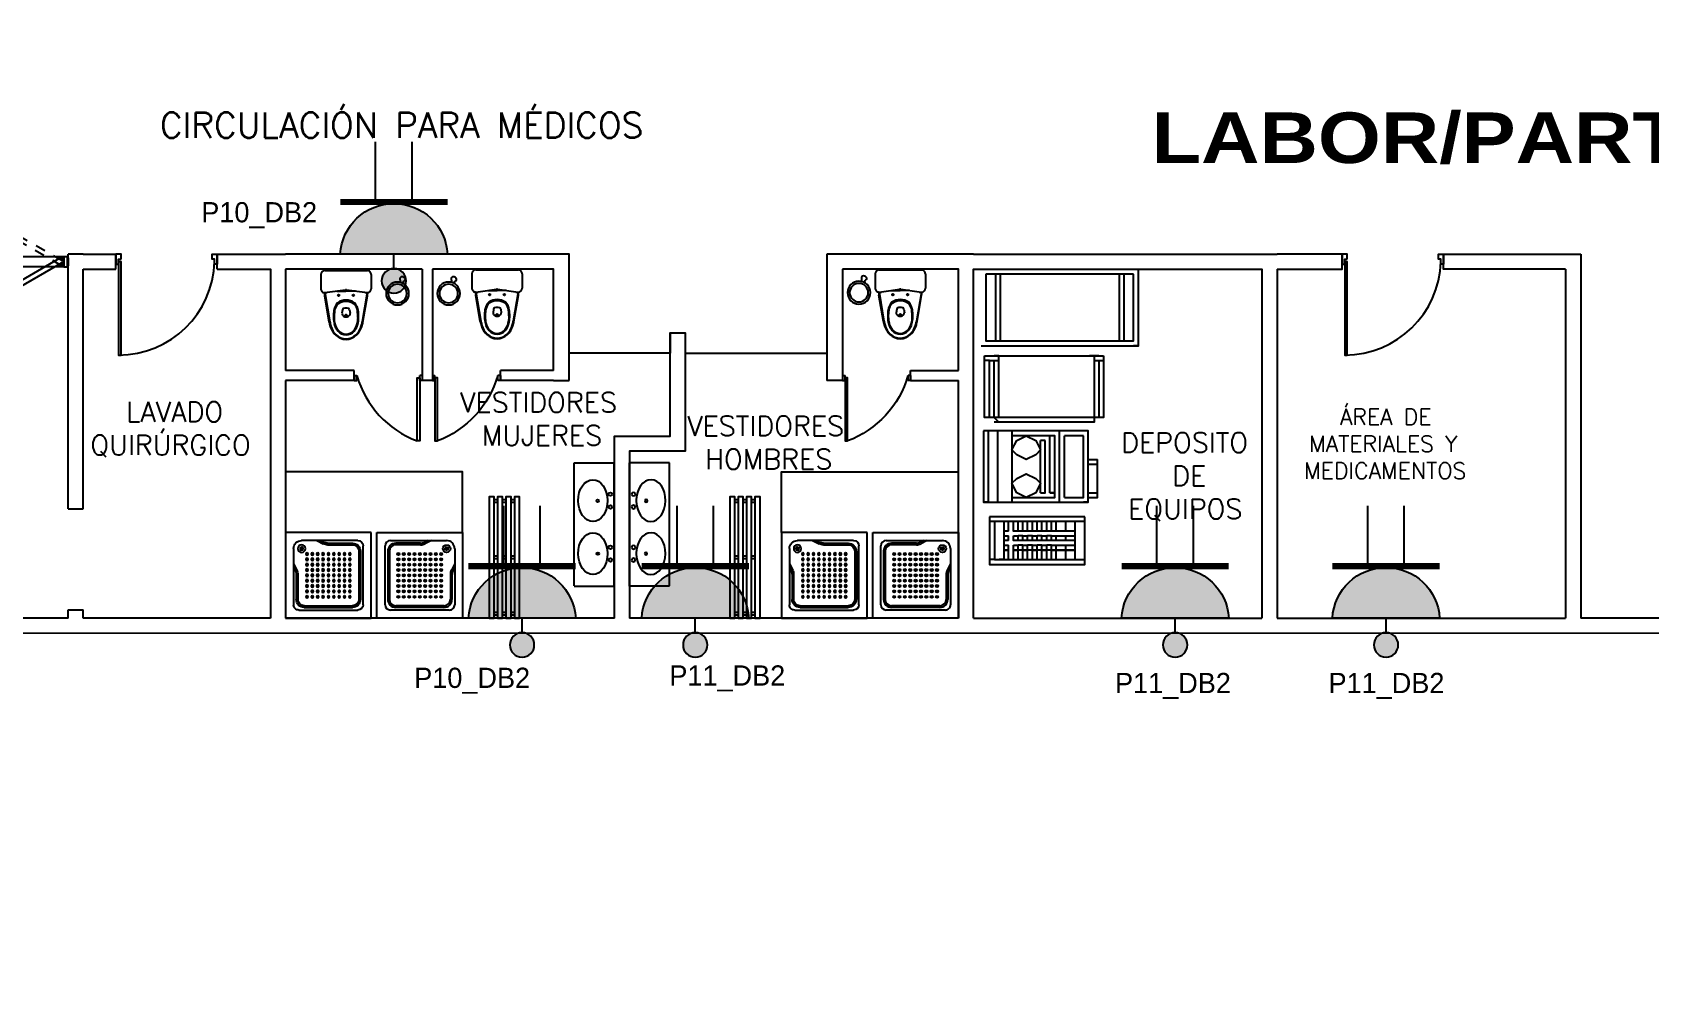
# Model space of a CAD drawing. Header units: metres. Extents: x -39 to 21688, y -24 to 9022.
# Drawn here: x 211.03 to 227.01, y -3.5 to 5.94 of the extents above; entities that cross this region are included whole.
import ezdxf

# ---------------------------------------------------------------- set-up
doc = ezdxf.new("R2010")
doc.units = ezdxf.units.M
doc.header["$MEASUREMENT"] = 0
doc.linetypes.add('HIDDEN2', pattern=[4.7625, 3.175, -1.5875])
doc.linetypes.add('HIDDEN4', pattern=[0.09375, 0.0625, -0.03125])
for name, color, linetype in [('AN-TEXTO', 3, 'Continuous'), ('AR-AMBIENTACIÓN', 5, 'Continuous'), ('AR-MOBILIRIO', 1, 'Continuous'), ('AR-MUROS', 6, 'Continuous'), ('AR-PUERTAS', 2, 'Continuous'), ('AR-SUELO', 1, 'Continuous'), ('AR-VENTANAS', 2, 'Continuous'), ('MOBILIARIO', 42, 'Continuous'), ('S.H.', 2, 'Continuous'), ('Sanitarios', 2, 'Continuous')]:
    doc.layers.add(name, color=color, linetype=linetype)
doc.styles.add('REGULAR-2.5', font='romans.shx', dxfattribs={"height": 2.5})
doc.styles.add('TITULO-5', font='ariblk.ttf', dxfattribs={"height": 5})

# ---------------------------------------------------------------- blocks, each defined once
blk = doc.blocks.new('1p-toppiece')
at = {"layer": 'AR-MOBILIRIO'}
for p, q in [((-0.532, 0.174), (-0.265, 0.22)), ((-0.232, 0.219), (-0.531, 0.169)), ((-0.232, 0.22), (-0.232, 0.195)), ((-0.205, 0.008), (-0.232, 0.195)), ((-0.047, 0.26), (-0.192, 0.26)), ((-0.007, 0.22), (-0.007, -0.214)), ((-0.485, 0.003), (-0.485, 0.003)), ((-0.485, 0.003), (-0.485, 0.003)), ((-0.485, 0.003), (-0.485, 0.003)), ((-0.485, 0.003), (-0.485, 0.003)), ((-0.485, 0.003), (-0.485, 0.003)), ((-0.485, 0.003), (-0.485, 0.003)), ((-0.485, 0.003), (-0.485, 0.003)), ((-0.485, 0.003), (-0.485, 0.003)), ((-0.406, 0.039), (-0.443, 0.044)), ((-0.218, 0.098), (-0.218, 0.003)), ((-0.218, -0.093), (-0.218, 0.003)), ((-0.232, -0.214), (-0.531, -0.163)), ((-0.406, -0.034), (-0.443, -0.039)), ((-0.232, -0.189), (-0.205, -0.003)), ((-0.532, -0.169), (-0.265, -0.215)), ((-0.232, -0.189), (-0.232, -0.214)), ((-0.047, -0.254), (-0.192, -0.254))]:
    blk.add_line(p, q, dxfattribs=at)
blk.add_lwpolyline([(-0.467, -0.009, 0.139005), (-0.464, -0.009, 0.107089), (-0.461, -0.006, 0.080212), (-0.46, -0.002, 0.06796), (-0.459, 0.003, 0.06796), (-0.46, 0.007, 0.080212), (-0.461, 0.011, 0.107089), (-0.464, 0.014, 0.139005), (-0.467, 0.015, 0.139005), (-0.47, 0.014, 0.107089), (-0.473, 0.011, 0.080212), (-0.474, 0.007, 0.06796), (-0.475, 0.003, 0.06796), (-0.474, -0.002, 0.080212), (-0.473, -0.006, 0.107089), (-0.47, -0.009, 0.139005)], format="xyb", close=True, dxfattribs=at)
for centre in [(-0.26, 0.078), (-0.26, -0.072)]:
    blk.add_circle(centre, 0.008, dxfattribs=at)
for centre, radius, start, end in [((-0.482, -0.117), 0.296, 99.7929, 108.8085), ((-0.482, -0.12), 0.292, 99.5848, 108.4322), ((-0.24, 0.073), 0.15, 87.0389, 99.7929), ((-0.192, 0.22), 0.04, 90, 180), ((-0.047, 0.22), 0.04, 0, 90), ((-0.545, -0.004), 0.165, 137.5273, 177.8064), ((-0.545, 0.009), 0.165, 182.1936, 222.4727), ((-0.545, -0.004), 0.159, 137.1746, 177.7477), ((-0.545, 0.009), 0.159, 182.2523, 222.8254), ((-0.518, -0.034), 0.206, 106.927, 136.493), ((-0.541, -0.003), 0.122, 134.1142, 177.24), ((-0.541, 0.008), 0.122, 182.76, 225.8858), ((-0.518, -0.034), 0.2, 106.5054, 136.1127), ((-0.541, -0.003), 0.115, 133.4423, 177.1285), ((-0.541, 0.008), 0.115, 182.8715, 226.5577), ((-0.519, -0.031), 0.157, 102.7254, 132.8308), ((-0.52, -0.03), 0.15, 101.8667, 132.1155), ((-0.482, -0.148), 0.279, 90.6669, 104.9929), ((-0.482, -0.156), 0.281, 90.6819, 104.1933), ((-0.474, -0.297), 0.428, 81.7587, 91.4179), ((-0.488, -0.362), 0.487, 81.705, 89.6761), ((-0.434, 0.003), 0.0456, 126.1832, 180), ((-0.434, 0.003), 0.0456, 180, 233.8168), ((-0.447, 0.019), 0.025, 82.2348, 126.1832), ((-0.434, -0.002), 0.123, 44.007, 82.2929), ((-0.431, -0.004), 0.132, 44.3018, 82.295), ((-0.408, 0.024), 0.015, 13.7696, 82.2348), ((-0.495, 0.003), 0.105, 0, 13.7696), ((-0.495, 0.003), 0.105, 346.2304, 0), ((-0.46, 0.006), 0.138, 358.6352, 34.0042), ((-0.46, -0.001), 0.138, 325.9958, 1.3648), ((-0.441, 0.008), 0.132, 357.4666, 37.446), ((-0.441, -0.003), 0.132, 322.554, 2.5334), ((-0.244, 0.003), 0.04, 351.6776, 8.3142), ((-0.518, 0.039), 0.206, 223.507, 253.073), ((-0.518, 0.039), 0.2, 223.8873, 253.4946), ((-0.519, 0.036), 0.157, 227.1692, 257.2746), ((-0.52, 0.036), 0.15, 227.8845, 258.1333), ((-0.482, 0.122), 0.296, 251.1915, 260.2071), ((-0.482, 0.125), 0.292, 251.5678, 260.4152), ((-0.482, 0.153), 0.279, 255.0071, 269.3331), ((-0.482, 0.161), 0.281, 255.8067, 269.3181), ((-0.488, 0.368), 0.487, 270.3239, 278.295), ((-0.474, 0.302), 0.428, 268.5821, 278.2413), ((-0.447, -0.014), 0.025, 233.8168, 277.7652), ((-0.434, 0.007), 0.123, 277.7071, 315.993), ((-0.431, 0.009), 0.132, 277.705, 315.6982), ((-0.408, -0.019), 0.015, 277.7652, 346.2304), ((-0.24, -0.067), 0.15, 260.2071, 272.966), ((-0.192, -0.214), 0.04, 180, 270), ((-0.047, -0.214), 0.04, 270, 360)]:
    blk.add_arc(centre, radius, start, end, dxfattribs=at)
blk = doc.blocks.new('A$C1F2D2357')
at = {"layer": 'AR-MOBILIRIO'}
for radius in [0.132, 0.107]:
    blk.add_circle((0.16, 0.132), radius, dxfattribs=at)
blk.add_open_spline([(0.045, 0.198), (0.042, 0.207), (0.035, 0.225), (-0.006, 0.219), (0.002, 0.278), (0.055, 0.284), (0.057, 0.249), (0.069, 0.238), (0.074, 0.233)], degree=3, knots=[0, 0, 0, 0, 0.0321654, 0.0641087, 0.1187877, 0.167265, 0.2007622, 0.2280458, 0.2280458, 0.2280458, 0.2280458], dxfattribs=at)
blk = doc.blocks.new('AR-PUERTA DE BAÑOS')
at = {"layer": 'AR-PUERTAS', "linetype": 'Continuous'}
for p, q in [((1106.12, 652.977), (1106.17, 652.977)), ((1106.12, 652.977), (1106.12, 652.952)), ((1106.17, 652.977), (1106.17, 652.952)), ((1106.17, 652.952), (1106.12, 652.952)), ((1106.17, 652.33), (1106.12, 652.33)), ((1106.12, 652.305), (1106.12, 652.33)), ((1106.17, 652.305), (1106.17, 652.33)), ((1106.12, 652.305), (1106.17, 652.305))]:
    blk.add_line(p, q, dxfattribs=at)
blk.add_lwpolyline([(1106.145, 652.952), (1106.768, 652.952), (1106.768, 652.927), (1106.145, 652.927)], close=True, dxfattribs=at)
blk.add_arc((1105.848, 653.275), 0.983, 286.0894, 339.29, dxfattribs=at)
blk = doc.blocks.new('A$C05366594')
at = {"layer": 'AR-MOBILIRIO', "linetype": 'Continuous'}
for p, q in [((0, 0), (0, 0.72)), ((0, 0.72), (0.72, 0.72)), ((0.72, 0.72), (0.72, 0)), ((0.068, 0.113), (0.068, 0.608)), ((0.09, 0.563), (0.09, 0.158)), ((0.113, 0.653), (0.585, 0.653)), ((0.367, 0.63), (0.158, 0.63)), ((0.428, 0.653), (0.397, 0.637)), ((0.653, 0.585), (0.653, 0.113)), ((0.653, 0.428), (0.637, 0.397)), ((0.63, 0.367), (0.63, 0.158)), ((0.72, 0), (0, 0)), ((0.608, 0.068), (0.113, 0.068)), ((0.563, 0.09), (0.158, 0.09))]:
    blk.add_line(p, q, dxfattribs=at)
at = {"layer": 'AR-MOBILIRIO', "color": 250}
for p, q in [((0.104, 0.563), (0.104, 0.158)), ((0.367, 0.617), (0.158, 0.617)), ((0.458, 0.653), (0.403, 0.625)), ((0.653, 0.458), (0.625, 0.403)), ((0.617, 0.367), (0.617, 0.158)), ((0.563, 0.104), (0.158, 0.104))]:
    blk.add_line(p, q, dxfattribs=at)
at = {"layer": 'AR-MOBILIRIO', "linetype": 'Continuous'}
for centre, major_axis, start_param, end_param in [((0.113, 0.608), (0.0318, 0.0318), 0.785398, 2.356194), ((0.158, 0.563), (0.0477, 0.0477), 0.785398, 2.356194), ((0.367, 0.698), (0.0477, 0.0477), 3.926991, 4.390638), ((0.585, 0.585), (0.0477, 0.0477), 5.497787, 7.068583), ((0.698, 0.367), (-0.0477, 0.0477), 0.321751, 0.785398), ((0.158, 0.158), (-0.0477, 0.0477), 0.785398, 2.356194), ((0.158, 0.158), (-0.0477, 0.0477), 0.785398, 2.356194), ((0.563, 0.158), (0.0477, 0.0477), 3.926991, 5.497787), ((0.113, 0.113), (-0.0318, 0.0318), 0.785398, 2.356194), ((0.608, 0.113), (-0.0318, 0.0318), 2.356194, 3.926991)]:
    blk.add_ellipse(centre, major_axis=major_axis, ratio=1, start_param=start_param, end_param=end_param, dxfattribs=at)
at = {"layer": 'AR-MOBILIRIO', "color": 250}
for centre, major_axis, start_param, end_param in [((0.158, 0.563), (-0.0382, 0.0382), -0.785398, 0.785398), ((0.18, 0.54), (-0.00636, 0.00636), -0.785398, 5.497787), ((0.225, 0.54), (0.00636, 0.00636), 0.785398, 7.068583), ((0.27, 0.54), (0.00636, 0.00636), 0.785398, 7.068583), ((0.315, 0.54), (-0.00636, 0.00636), -0.785398, 5.497787), ((0.36, 0.54), (-0.00636, 0.00636), -0.785398, 5.497787), ((0.367, 0.698), (0.0573, 0.0573), 3.926991, 4.390638), ((0.405, 0.54), (-0.00636, 0.00636), -0.785398, 5.497787), ((0.45, 0.54), (0.00636, 0.00636), 0.785398, 7.068583), ((0.495, 0.54), (0.00636, 0.00636), 0.785398, 7.068583), ((0.54, 0.54), (-0.00636, 0.00636), -0.785398, 5.497787), ((0.585, 0.585), (0.0223, 0.0223), 0.785398, 7.068583), ((0.585, 0.585), (-0.00955, 0.00955), -0.785398, 5.497787), ((0.576, 0.585), (0.00286, 0.00286), 0.785398, 7.068583), ((0.581, 0.592), (0.00286, 0.00286), 0.785398, 7.068583), ((0.581, 0.578), (0.00286, 0.00286), 0.785398, 7.068583), ((0.589, 0.592), (0.00286, 0.00286), 0.785398, 7.068583), ((0.589, 0.578), (0.00286, 0.00286), 0.785398, 7.068583), ((0.594, 0.585), (0.00286, 0.00286), 0.785398, 7.068583), ((0.18, 0.495), (-0.00636, 0.00636), -0.785398, 5.497787), ((0.18, 0.45), (-0.00636, 0.00636), -0.785398, 5.497787), ((0.18, 0.405), (-0.00636, 0.00636), -0.785398, 5.497787), ((0.225, 0.495), (0.00636, 0.00636), 0.785398, 7.068583), ((0.225, 0.45), (0.00636, 0.00636), 0.785398, 7.068583), ((0.225, 0.405), (0.00636, 0.00636), 0.785398, 7.068583), ((0.27, 0.495), (0.00636, 0.00636), 0.785398, 7.068583), ((0.27, 0.45), (0.00636, 0.00636), 0.785398, 7.068583), ((0.27, 0.405), (0.00636, 0.00636), 0.785398, 7.068583), ((0.315, 0.495), (-0.00636, 0.00636), -0.785398, 5.497787), ((0.315, 0.45), (-0.00636, 0.00636), -0.785398, 5.497787), ((0.315, 0.405), (-0.00636, 0.00636), -0.785398, 5.497787), ((0.36, 0.495), (-0.00636, 0.00636), -0.785398, 5.497787), ((0.36, 0.45), (-0.00636, 0.00636), -0.785398, 5.497787), ((0.36, 0.405), (-0.00636, 0.00636), -0.785398, 5.497787), ((0.405, 0.495), (-0.00636, 0.00636), -0.785398, 5.497787), ((0.405, 0.45), (-0.00636, 0.00636), -0.785398, 5.497787), ((0.405, 0.405), (-0.00636, 0.00636), -0.785398, 5.497787), ((0.45, 0.495), (0.00636, 0.00636), 0.785398, 7.068583), ((0.45, 0.45), (0.00636, 0.00636), 0.785398, 7.068583), ((0.45, 0.405), (0.00636, 0.00636), 0.785398, 7.068583), ((0.495, 0.495), (0.00636, 0.00636), 0.785398, 7.068583), ((0.495, 0.45), (0.00636, 0.00636), 0.785398, 7.068583), ((0.495, 0.405), (0.00636, 0.00636), 0.785398, 7.068583), ((0.54, 0.495), (-0.00636, 0.00636), -0.785398, 5.497787), ((0.54, 0.45), (-0.00636, 0.00636), -0.785398, 5.497787), ((0.54, 0.405), (-0.00636, 0.00636), -0.785398, 5.497787), ((0.18, 0.36), (-0.00636, 0.00636), -0.785398, 5.497787), ((0.18, 0.315), (-0.00636, 0.00636), -0.785398, 5.497787), ((0.18, 0.27), (-0.00636, 0.00636), -0.785398, 5.497787), ((0.225, 0.36), (0.00636, 0.00636), 0.785398, 7.068583), ((0.225, 0.315), (0.00636, 0.00636), 0.785398, 7.068583), ((0.225, 0.27), (0.00636, 0.00636), 0.785398, 7.068583), ((0.27, 0.36), (0.00636, 0.00636), 0.785398, 7.068583), ((0.27, 0.315), (0.00636, 0.00636), 0.785398, 7.068583), ((0.27, 0.27), (0.00636, 0.00636), 0.785398, 7.068583), ((0.315, 0.36), (-0.00636, 0.00636), -0.785398, 5.497787), ((0.315, 0.315), (-0.00636, 0.00636), -0.785398, 5.497787), ((0.315, 0.27), (-0.00636, 0.00636), -0.785398, 5.497787), ((0.36, 0.36), (-0.00636, 0.00636), -0.785398, 5.497787), ((0.36, 0.315), (-0.00636, 0.00636), -0.785398, 5.497787), ((0.36, 0.27), (-0.00636, 0.00636), -0.785398, 5.497787), ((0.405, 0.36), (-0.00636, 0.00636), -0.785398, 5.497787), ((0.405, 0.315), (-0.00636, 0.00636), -0.785398, 5.497787), ((0.405, 0.27), (-0.00636, 0.00636), -0.785398, 5.497787), ((0.45, 0.36), (0.00636, 0.00636), 0.785398, 7.068583), ((0.45, 0.315), (0.00636, 0.00636), 0.785398, 7.068583), ((0.45, 0.27), (0.00636, 0.00636), 0.785398, 7.068583), ((0.495, 0.36), (0.00636, 0.00636), 0.785398, 7.068583), ((0.495, 0.315), (0.00636, 0.00636), 0.785398, 7.068583), ((0.495, 0.27), (0.00636, 0.00636), 0.785398, 7.068583), ((0.54, 0.36), (-0.00636, 0.00636), -0.785398, 5.497787), ((0.54, 0.315), (-0.00636, 0.00636), -0.785398, 5.497787), ((0.54, 0.27), (-0.00636, 0.00636), -0.785398, 5.497787), ((0.698, 0.367), (-0.0573, 0.0573), 0.321751, 0.785398), ((0.158, 0.158), (-0.0382, 0.0382), 0.785398, 2.356194), ((0.158, 0.158), (0.0382, 0.0382), 2.356194, 3.926991), ((0.18, 0.225), (-0.00636, 0.00636), -0.785398, 5.497787), ((0.18, 0.18), (-0.00636, 0.00636), -0.785398, 5.497787), ((0.225, 0.225), (0.00636, 0.00636), 0.785398, 7.068583), ((0.225, 0.18), (0.00636, 0.00636), 0.785398, 7.068583), ((0.27, 0.225), (0.00636, 0.00636), 0.785398, 7.068583), ((0.27, 0.18), (0.00636, 0.00636), 0.785398, 7.068583), ((0.315, 0.225), (-0.00636, 0.00636), -0.785398, 5.497787), ((0.315, 0.18), (-0.00636, 0.00636), -0.785398, 5.497787), ((0.36, 0.225), (-0.00636, 0.00636), -0.785398, 5.497787), ((0.36, 0.18), (-0.00636, 0.00636), -0.785398, 5.497787), ((0.405, 0.225), (-0.00636, 0.00636), -0.785398, 5.497787), ((0.405, 0.18), (-0.00636, 0.00636), -0.785398, 5.497787), ((0.45, 0.225), (0.00636, 0.00636), 0.785398, 7.068583), ((0.45, 0.18), (0.00636, 0.00636), 0.785398, 7.068583), ((0.495, 0.225), (0.00636, 0.00636), 0.785398, 7.068583), ((0.495, 0.18), (0.00636, 0.00636), 0.785398, 7.068583), ((0.54, 0.225), (-0.00636, 0.00636), -0.785398, 5.497787), ((0.54, 0.18), (-0.00636, 0.00636), -0.785398, 5.497787), ((0.563, 0.158), (0.0382, 0.0382), 3.926991, 5.497787)]:
    blk.add_ellipse(centre, major_axis=major_axis, ratio=1, start_param=start_param, end_param=end_param, dxfattribs=at)
blk = doc.blocks.new('A$C65AA40DD')
at = {"layer": 'AR-MOBILIRIO'}
for p, q in [((0.03, 0.25), (0.03, 0.217)), ((0.03, 0.167), (0.03, 0.133)), ((0.055, 0.25), (0.055, 0.217)), ((0.055, 0.167), (0.055, 0.133)), ((0.587, 0.25), (0.587, 0.217)), ((0.587, 0.167), (0.587, 0.133)), ((0.612, 0.25), (0.612, 0.217)), ((0.612, 0.167), (0.612, 0.133)), ((1.145, 0.25), (1.145, 0.217)), ((1.145, 0.167), (1.145, 0.133)), ((1.17, 0.25), (1.17, 0.217)), ((1.17, 0.167), (1.17, 0.133)), ((0.03, 0.083), (0.03, 0.05)), ((0.055, 0.083), (0.055, 0.05)), ((0.587, 0.083), (0.587, 0.05)), ((0.612, 0.083), (0.612, 0.05)), ((1.145, 0.083), (1.145, 0.05)), ((1.17, 0.083), (1.17, 0.05))]:
    blk.add_line(p, q, dxfattribs=at)
for points in [[(0, 0.25), (0, 0.3), (1.2, 0.3), (1.2, 0.25)], [(0, 0.167), (0, 0.217), (1.2, 0.217), (1.2, 0.167)], [(0, 0.083), (0, 0.133), (1.2, 0.133), (1.2, 0.083)], [(0, 0), (0, 0.05), (1.2, 0.05), (1.2, 0)]]:
    blk.add_lwpolyline(points, close=True, dxfattribs=at)
blk = doc.blocks.new('LAVATORIO2 POZAS')
at = {"layer": 'AR-MOBILIRIO'}
for p, q in [((346.512, 176.233), (346.512, 176.967)), ((346.512, 176.967), (347.012, 176.967)), ((347.012, 175.428), (347.012, 176.967)), ((346.512, 175.433), (346.512, 176.233)), ((346.512, 175.428), (347.012, 175.428))]:
    blk.add_line(p, q, dxfattribs=at)
for centre, radius in [((346.964, 176.575), 0.0226), ((346.805, 176.492), 0.0161), ((346.964, 176.415), 0.0226), ((346.964, 175.913), 0.0226), ((346.808, 175.832), 0.0161), ((346.964, 175.753), 0.0226)]:
    blk.add_circle(centre, radius, dxfattribs=at)
for centre in [(346.746, 176.495), (346.746, 175.833)]:
    blk.add_ellipse(centre, major_axis=(-0.002, 0.261), ratio=0.699963, dxfattribs=at)
blk = doc.blocks.new('A$C5093183C')
at = {"layer": 'AR-MOBILIRIO'}
for points in [[(0.047, 0.612), (0.094, 0.612), (0.094, 0.659), (0.094, 0.659)], [(0.094, 0.659), (1.035, 0.659), (1.082, 0.659)], [(1.035, 0.659), (1.082, 0.612), (1.082, 0.612), (1.082, 0.612)], [(0, 0.612), (0.094, 0.612), (0.094, 0.612)], [(0, 0.047), (0, 0.612), (0, 0.612)], [(0, 0.612), (1.176, 0.612), (1.176, 0.612)], [(0, 0), (0, 0.612), (0, 0.612)], [(0.047, 0.047), (0.047, 0.612), (0.094, 0.612)], [(0.047, 0.612), (0.047, 0.612), (0.094, 0.612)], [(0.094, 0.612), (1.035, 0.612), (1.035, 0.612)], [(0.094, 0), (0.094, 0.612), (0.141, 0.612)], [(0.094, 0), (0.094, 0.612), (0.094, 0.612)], [(1.035, 0.612), (1.035, 0), (1.035, 0)], [(1.035, 0.612), (1.129, 0.612), (1.176, 0.612)], [(1.035, 0.612), (1.035, 0), (1.035, 0)], [(1.082, 0.612), (1.082, 0.047), (1.082, 0.047)], [(1.082, 0.612), (1.082, 0.612), (1.082, 0.612)], [(1.129, 0.612), (1.129, 0.047), (1.176, 0.047)], [(1.176, 0.612), (1.176, 0), (1.176, 0)], [(0.094, 0.047), (0, 0.047), (0, 0.047)], [(1.176, 0), (0, 0), (0, 0)], [(0.094, 0), (0.094, 0), (0.047, 0), (0.094, 0)], [(0.047, 0), (0.094, 0)], [(1.035, 0), (0.094, 0), (0.141, 0)], [(1.035, 0), (0.094, 0), (0.094, 0)], [(1.129, 0.047), (1.035, 0.047), (1.035, 0.047)], [(1.082, 0), (1.082, 0), (1.035, 0), (1.082, 0)], [(1.082, 0), (1.082, 0)]]:
    blk.add_lwpolyline(points, dxfattribs=at)
blk = doc.blocks.new('A$C767F6C9E')
at = {"layer": 'AR-MOBILIRIO'}
for points in [[(0, 0.659), (0, 0.282), (0, 0.282)], [(0.094, 0.659), (0, 0.659), (0, 0.659)], [(0.094, 0.706), (0.094, 0), (0.141, 0)], [(1.129, 0.706), (0.094, 0.706), (0.141, 0.706)], [(0.141, 0.659), (0.141, 0.047), (0.141, 0.047)], [(0.329, 0.659), (0.141, 0.659), (0.141, 0.659)], [(0.329, 0.659), (0.329, 0.047), (0.329, 0.047)], [(0.376, 0.706), (0.376, 0), (0.376, 0)], [(0.424, 0.659), (0.424, 0.047), (0.424, 0.047)], [(0.847, 0.659), (0.424, 0.659), (0.424, 0.659)], [(0.847, 0.518), (0.8, 0.471), (0.706, 0.424), (0.612, 0.471), (0.565, 0.518), (0.612, 0.612), (0.706, 0.659), (0.8, 0.612), (0.847, 0.518), (0.847, 0.518)], [(0.847, 0), (0.847, 0.706), (0.847, 0.706)], [(0.988, 0.706), (0.847, 0.706), (0.847, 0.706)], [(0.988, 0), (0.988, 0.706), (0.988, 0.706)], [(0.988, 0), (0.988, 0.706), (0.988, 0.706)], [(1.082, 0.706), (0.988, 0.706), (0.988, 0.706)], [(1.082, 0), (1.082, 0.706), (1.129, 0.706)], [(1.129, 0), (1.129, 0.706), (1.129, 0.706)], [(0, 0.612), (0, 0.329), (0, 0.329)], [(0.094, 0.612), (0, 0.612), (0, 0.612)], [(0.424, 0.612), (0.424, 0.047), (0.471, 0.047)], [(0.471, 0.612), (0.424, 0.612), (0.471, 0.612)], [(0.471, 0.612), (0.471, 0.047), (0.471, 0.047)], [(0.518, 0.612), (0.518, 0.094), (0.518, 0.094)], [(0.565, 0.612), (0.518, 0.612), (0.518, 0.612)], [(0.565, 0.612), (0.565, 0.094), (0.565, 0.094)], [(0.094, 0.329), (0, 0.329), (0, 0.329)], [(0.094, 0.282), (0, 0.282), (0, 0.282)], [(0.847, 0.188), (0.8, 0.094), (0.706, 0.047), (0.612, 0.094), (0.565, 0.188), (0.612, 0.235), (0.706, 0.282), (0.8, 0.235), (0.847, 0.188), (0.847, 0.188)], [(0.141, 0.047), (0.329, 0.047), (0.329, 0.047)], [(0.424, 0.047), (0.847, 0.047), (0.847, 0.047)], [(0.424, 0.047), (0.471, 0.047), (0.471, 0.047)], [(0.518, 0.094), (0.565, 0.094), (0.565, 0.094)], [(0.094, 0), (1.129, 0), (1.129, 0)], [(0.847, 0), (0.988, 0), (0.988, 0)], [(0.988, 0), (1.082, 0), (1.129, 0)]]:
    blk.add_lwpolyline(points, dxfattribs=at)
blk = doc.blocks.new('A$C2FF01921')
at = {"layer": 'AR-MOBILIRIO'}
for points in [[(0.941, 0.471), (0, 0.471), (0, 0.471)], [(0, 0.471), (0, 0), (0, 0)], [(0, 0.424), (0, 0.047), (0, 0.047)], [(0.894, 0.424), (0, 0.424), (0, 0.424)], [(0.094, 0.424), (0.094, 0.329), (0.094, 0.329)], [(0.094, 0.424), (0.094, 0.047), (0.094, 0.047)], [(0.094, 0.329), (0.188, 0.329), (0.188, 0.329)], [(0.188, 0.329), (0.094, 0.329), (0.094, 0.329)], [(0.094, 0.329), (0.094, 0.282), (0.094, 0.282)], [(0.188, 0.424), (0.188, 0.329), (0.188, 0.329)], [(0.188, 0.424), (0.188, 0.329), (0.188, 0.329)], [(0.188, 0.329), (0.282, 0.329), (0.282, 0.329)], [(0.282, 0.329), (0.188, 0.329), (0.188, 0.329)], [(0.188, 0.329), (0.188, 0.282), (0.188, 0.282)], [(0.188, 0.329), (0.188, 0.282), (0.188, 0.282)], [(0.282, 0.424), (0.282, 0.329), (0.282, 0.329)], [(0.282, 0.424), (0.282, 0.329), (0.282, 0.329)], [(0.282, 0.329), (0.329, 0.329), (0.376, 0.329)], [(0.329, 0.329), (0.282, 0.329), (0.282, 0.329)], [(0.282, 0.329), (0.282, 0.282), (0.282, 0.282)], [(0.282, 0.329), (0.282, 0.282), (0.282, 0.282)], [(0.329, 0.424), (0.329, 0.329), (0.376, 0.329)], [(0.329, 0.329), (0.329, 0.282), (0.376, 0.282)], [(0.376, 0.424), (0.376, 0.329), (0.376, 0.329)], [(0.376, 0.329), (0.424, 0.329), (0.471, 0.329)], [(0.424, 0.329), (0.376, 0.329), (0.376, 0.329)], [(0.376, 0.329), (0.376, 0.282), (0.376, 0.282)], [(0.424, 0.424), (0.424, 0.329), (0.471, 0.329)], [(0.424, 0.329), (0.424, 0.282), (0.471, 0.282)], [(0.471, 0.424), (0.471, 0.329), (0.471, 0.329)], [(0.471, 0.329), (0.518, 0.329), (0.565, 0.329)], [(0.518, 0.329), (0.471, 0.329), (0.471, 0.329)], [(0.471, 0.329), (0.471, 0.282), (0.471, 0.282)], [(0.518, 0.424), (0.518, 0.329), (0.565, 0.329)], [(0.518, 0.329), (0.518, 0.282), (0.565, 0.282)], [(0.565, 0.424), (0.565, 0.329), (0.565, 0.329)], [(0.565, 0.329), (0.612, 0.329), (0.659, 0.329)], [(0.612, 0.329), (0.565, 0.329), (0.565, 0.329)], [(0.565, 0.329), (0.565, 0.282), (0.565, 0.282)], [(0.612, 0.424), (0.612, 0.329), (0.659, 0.329)], [(0.612, 0.329), (0.612, 0.282), (0.659, 0.282)], [(0.659, 0.424), (0.659, 0.329), (0.659, 0.329)], [(0.706, 0.329), (0.659, 0.329), (0.659, 0.329)], [(0.659, 0.329), (0.706, 0.329), (0.706, 0.329)], [(0.659, 0.329), (0.659, 0.282), (0.659, 0.282)], [(0.706, 0.424), (0.706, 0.329), (0.706, 0.329)], [(0.706, 0.329), (0.706, 0.282), (0.706, 0.282)], [(0.753, 0.424), (0.753, 0.329), (0.753, 0.329)], [(0.8, 0.329), (0.753, 0.329), (0.753, 0.329)], [(0.753, 0.329), (0.8, 0.329), (0.8, 0.329)], [(0.753, 0.329), (0.753, 0.282), (0.753, 0.282)], [(0.8, 0.047), (0.8, 0.424), (0.847, 0.424)], [(0.8, 0.329), (0.8, 0.424), (0.8, 0.424)], [(0.8, 0.282), (0.8, 0.329), (0.8, 0.329)], [(0.894, 0.047), (0.894, 0.424), (0.941, 0.424)], [(0.941, 0), (0.941, 0.471), (0.941, 0.471)], [(0.188, 0.282), (0.094, 0.282), (0.094, 0.282)], [(0.094, 0.235), (0.188, 0.235), (0.188, 0.235)], [(0.094, 0.235), (0.094, 0.188), (0.094, 0.188)], [(0.188, 0.188), (0.094, 0.188), (0.094, 0.188)], [(0.282, 0.282), (0.188, 0.282), (0.188, 0.282)], [(0.188, 0.235), (0.282, 0.235), (0.282, 0.235)], [(0.188, 0.235), (0.188, 0.188), (0.188, 0.188)], [(0.188, 0.235), (0.188, 0.188), (0.188, 0.188)], [(0.282, 0.188), (0.188, 0.188), (0.188, 0.188)], [(0.329, 0.282), (0.282, 0.282), (0.282, 0.282)], [(0.282, 0.235), (0.329, 0.235), (0.376, 0.235)], [(0.282, 0.235), (0.282, 0.188), (0.282, 0.188)], [(0.282, 0.235), (0.282, 0.188), (0.282, 0.188)], [(0.329, 0.188), (0.282, 0.188), (0.282, 0.188)], [(0.329, 0.235), (0.329, 0.188), (0.376, 0.188)], [(0.424, 0.282), (0.376, 0.282), (0.376, 0.282)], [(0.376, 0.235), (0.424, 0.235), (0.471, 0.235)], [(0.376, 0.235), (0.376, 0.188), (0.376, 0.188)], [(0.424, 0.188), (0.376, 0.188), (0.376, 0.188)], [(0.424, 0.235), (0.424, 0.188), (0.471, 0.188)], [(0.518, 0.282), (0.471, 0.282), (0.471, 0.282)], [(0.471, 0.235), (0.518, 0.235), (0.565, 0.235)], [(0.471, 0.235), (0.471, 0.188), (0.471, 0.188)], [(0.518, 0.188), (0.471, 0.188), (0.471, 0.188)], [(0.518, 0.235), (0.518, 0.188), (0.565, 0.188)], [(0.612, 0.282), (0.565, 0.282), (0.565, 0.282)], [(0.565, 0.235), (0.612, 0.235), (0.659, 0.235)], [(0.565, 0.235), (0.565, 0.188), (0.565, 0.188)], [(0.612, 0.188), (0.565, 0.188), (0.565, 0.188)], [(0.612, 0.235), (0.612, 0.188), (0.659, 0.188)], [(0.706, 0.282), (0.659, 0.282), (0.659, 0.282)], [(0.659, 0.235), (0.706, 0.235), (0.706, 0.235)], [(0.659, 0.235), (0.659, 0.188), (0.659, 0.188)], [(0.706, 0.188), (0.659, 0.188), (0.659, 0.188)], [(0.706, 0.235), (0.706, 0.188), (0.706, 0.188)], [(0.8, 0.282), (0.753, 0.282), (0.753, 0.282)], [(0.753, 0.235), (0.8, 0.235), (0.8, 0.235)], [(0.753, 0.235), (0.753, 0.188), (0.753, 0.188)], [(0.8, 0.188), (0.753, 0.188), (0.753, 0.188)], [(0.8, 0.188), (0.8, 0.235), (0.8, 0.235)], [(0, 0.047), (0.894, 0.047), (0.941, 0.047)], [(0.094, 0.141), (0.188, 0.141), (0.188, 0.141)], [(0.094, 0.141), (0.094, 0.047), (0.094, 0.047)], [(0.188, 0.141), (0.282, 0.141), (0.282, 0.141)], [(0.188, 0.141), (0.188, 0.047), (0.188, 0.047)], [(0.188, 0.141), (0.188, 0.047), (0.188, 0.047)], [(0.282, 0.141), (0.329, 0.141), (0.376, 0.141)], [(0.282, 0.141), (0.282, 0.047), (0.282, 0.047)], [(0.282, 0.141), (0.282, 0.047), (0.282, 0.047)], [(0.329, 0.141), (0.329, 0.047), (0.376, 0.047)], [(0.376, 0.141), (0.424, 0.141), (0.471, 0.141)], [(0.376, 0.141), (0.376, 0.047), (0.376, 0.047)], [(0.424, 0.141), (0.424, 0.047), (0.471, 0.047)], [(0.471, 0.141), (0.518, 0.141), (0.565, 0.141)], [(0.471, 0.141), (0.471, 0.047), (0.471, 0.047)], [(0.518, 0.141), (0.518, 0.047), (0.565, 0.047)], [(0.565, 0.141), (0.612, 0.141), (0.659, 0.141)], [(0.565, 0.141), (0.565, 0.047), (0.565, 0.047)], [(0.612, 0.141), (0.612, 0.047), (0.659, 0.047)], [(0.659, 0.141), (0.706, 0.141), (0.706, 0.141)], [(0.659, 0.141), (0.659, 0.047), (0.659, 0.047)], [(0.706, 0.141), (0.706, 0.047), (0.706, 0.047)], [(0.753, 0.141), (0.8, 0.141), (0.8, 0.141)], [(0.753, 0.141), (0.753, 0.047), (0.753, 0.047)], [(0.8, 0.047), (0.8, 0.141), (0.8, 0.141)], [(0, 0), (0.941, 0), (0.941, 0)]]:
    blk.add_lwpolyline(points, dxfattribs=at)
blk = doc.blocks.new('A$C015401A7')
at = {"layer": 'AR-MOBILIRIO'}
for points in [[(0, 0.753), (0, 0), (0.047, 0)], [(1.553, 0.753), (0, 0.753), (0.047, 0.753)], [(0.047, 0.706), (0.047, 0.047), (0.047, 0.047)], [(1.506, 0.706), (0.047, 0.706), (0.047, 0.706)], [(0.141, 0.706), (0.141, 0.047), (0.141, 0.047)], [(0.188, 0.706), (0.188, 0.047), (0.188, 0.047)], [(1.365, 0.047), (1.365, 0.706), (1.365, 0.706)], [(1.412, 0.047), (1.412, 0.706), (1.412, 0.706)], [(1.506, 0.047), (1.506, 0.706), (1.506, 0.706)], [(0, 0), (1.553, 0), (1.553, 0)], [(0.047, 0.047), (1.506, 0.047), (1.506, 0.047)]]:
    blk.add_lwpolyline(points, dxfattribs=at)
blk = doc.blocks.new('AR-PUERTA 1')
at = {"layer": 'AR-PUERTAS', "linetype": 'Continuous'}
for points in [[(0.954, 0.033), (0.954, 0.958), (0.929, 0.958), (0.929, 0.033)], [(0.004, 0.058), (0.004, 0.008), (0.029, 0.008), (0.029, -0.042), (-0.021, -0.042), (-0.021, 0.058)], [(0.929, 0.008), (0.929, -0.042), (0.979, -0.042), (0.979, 0.058), (0.954, 0.058), (0.954, 0.008)]]:
    blk.add_lwpolyline(points, close=True, dxfattribs=at)
blk.add_arc((0.954, 0.008), 0.949, 89.9989, 178.4932, dxfattribs=at)
blk = doc.blocks.new('AR-PUERTA DE DOBLE BATEO')
at = {"layer": 'AR-PUERTAS', "linetype": 'HIDDEN2'}
for p, q in [((-0.05, 0.953), (-0.05, 0.035)), ((0.05, 0.953), (0.05, 0.035)), ((-0.05, -0.965), (-0.05, -0.047)), ((0.05, -0.965), (0.05, -0.047))]:
    blk.add_line(p, q, dxfattribs=at)
at = {"layer": 'AR-PUERTAS'}
for points in [[(0.05, 0.988), (-0.05, 0.988), (-0.05, 0.953), (0.05, 0.953)], [(-0.04, 0.988), (-0.04, 0.994), (0.04, 0.994), (0.04, 0.988)], [(0.456, 0.158), (-0.002, 0.953), (-0.044, 0.929), (0.415, 0.134)], [(0.05, 0.035), (-0.05, 0.035), (-0.05, 0), (0.05, 0)], [(-0.04, -0.006), (-0.04, 0), (0.04, 0), (0.04, -0.006)], [(0.05, -0.047), (-0.05, -0.047), (-0.05, -0.012), (0.05, -0.012)], [(0.456, -0.17), (-0.002, -0.965), (-0.044, -0.941), (0.415, -0.146)], [(-0.04, -0.006), (-0.04, -0.012), (0.04, -0.012), (0.04, -0.006)], [(0.05, -1), (-0.05, -1), (-0.05, -0.965), (0.05, -0.965)], [(-0.04, -1), (-0.04, -1.006), (0.04, -1.006), (0.04, -1)]]:
    blk.add_lwpolyline(points, close=True, dxfattribs=at)
at = {"layer": 'AR-PUERTAS', "color": 1, "linetype": 'HIDDEN4'}
for points in [[(-0.461, 0.158), (-0.002, 0.953), (0.039, 0.929), (-0.42, 0.134)], [(-0.461, -0.17), (-0.002, -0.965), (0.039, -0.941), (-0.42, -0.146)]]:
    blk.add_lwpolyline(points, close=True, dxfattribs=at)
for centre, start, end in [((-0.002, 0.963), 243.6523, 296.3478), ((-0.002, -0.975), 63.6523, 116.3478)]:
    blk.add_arc(centre, 0.928, start, end, dxfattribs=at)
blk = doc.blocks.new('16A twin WP')
at = {"ltscale": 8}
h = blk.add_hatch(color=256, dxfattribs=at)
edge = h.paths.add_edge_path()
edge.add_ellipse((17.39, -0.95), major_axis=(0.17, 17.42), ratio=1, start_angle=273.7089, end_angle=447.4296, ccw=False)
edge.add_line((34.79, 0), (0, 0))
h = blk.add_hatch(color=256, dxfattribs=at)
edge = h.paths.add_edge_path()
edge.add_ellipse((17.39, -8.68), major_axis=(-2.81, 2.81), ratio=1, start_angle=0, end_angle=360)
for p, q in [((11.47, 16.91), (11.47, 36.51)), ((23.31, 16.91), (23.31, 36.51)), ((34.79, 0), (0, 0)), ((17.39, -4.7), (17.39, 0))]:
    blk.add_line(p, q, dxfattribs=at)
at = {"ltscale": 8, "const_width": 2}
blk.add_lwpolyline([(34.79, 16.91), (-0.01, 16.91)], dxfattribs=at)
at = {"ltscale": 8, "extrusion": (0, 0, -1)}
blk.add_ellipse((17.39, -0.95), major_axis=(0.17, 17.42), ratio=1, start_param=-1.525934, end_param=1.506063, dxfattribs=at)
at = {"ltscale": 8}
blk.add_ellipse((17.39, -8.68), major_axis=(-2.81, 2.81), ratio=1, start_param=3.926991, end_param=10.210176, dxfattribs=at)

msp = doc.modelspace()

# ---------------------------------------------------------------- linework, layer by layer
at = {"layer": 'AR-AMBIENTACIÓN'}
for points in [[(215.28067, 0.99712), (215.28067, 1.59712), (213.53067, 1.59712)], [(218.43067, 0.99715), (218.43067, 1.59714), (220.18068, 1.59714)]]:
    msp.add_lwpolyline(points, dxfattribs=at)
at = {"layer": 'AR-MUROS'}
for p, q in [((220.33067, 3.75035), (223.33064, 3.75035)), ((226.33064, 3.75035), (226.33064, 0.15043)), ((223.33064, 3.60035), (223.33064, 0.15043)), ((226.18064, 3.60035), (226.18064, 0.15043)), ((217.48067, 2.77242), (218.88067, 2.77242)), ((211.38066, 1.23179), (211.53066, 1.23179)), ((211.38066, 0.23179), (211.53066, 0.23179))]:
    msp.add_line(p, q, dxfattribs=at)
for points in [[(237.95949, 56.44698), (237.95949, 16.81643), (237.95949, 0.00044), (150.01989, 0), (144.01989, 0), (144.01989, 12.40006), (144.16989, 12.40006), (144.16989, 11.5001)], [(211.53066, 3.75025), (211.38066, 3.75025)], [(211.38066, 3.60025), (211.38066, 3.75025)], [(211.53066, 3.75025), (211.85436, 3.75025)], [(211.85436, 3.60025), (211.85436, 3.75025)], [(212.85436, 3.75025), (213.53066, 3.75025)], [(212.85436, 3.60025), (212.85436, 3.75025)], [(216.3321, 2.50026), (216.33209, 3.75029), (213.53066, 3.75025)], [(220.33067, 3.75034), (218.88067, 3.75032)], [(218.88067, 3.75032), (218.88067, 2.50034)], [(223.33064, 3.60035), (223.97359, 3.60035), (223.97359, 3.75035), (223.33064, 3.75035)], [(226.18064, 3.60035), (224.97359, 3.60035), (224.97359, 3.75035), (226.33064, 3.75035)], [(211.38066, 1.23179), (211.38066, 3.60025)], [(211.53066, 1.23179), (211.53066, 3.60025)], [(211.53066, 3.60025), (211.85436, 3.60025)], [(212.85436, 3.60025), (213.38066, 3.60025), (213.38067, 0.15028)], [(214.88138, 3.60027), (214.56845, 3.60027), (213.53066, 3.60025)], [(213.53066, 3.60025), (213.53066, 2.60025)], [(214.88138, 3.60027), (214.88137, 2.50026)], [(214.98138, 3.60027), (214.98137, 2.50026)], [(216.1771, 2.60026), (216.17709, 3.60029), (214.98138, 3.60027)], [(220.18067, 2.60026), (220.18067, 3.60034), (219.03567, 3.60033)], [(219.03567, 3.60033), (219.03567, 2.50034)], [(220.33067, 0.15035), (220.33067, 3.60035), (223.18064, 3.60035), (223.18064, 3.10038), (223.18064, 0.15043)], [(216.78067, 0.15033), (216.78067, 1.95033), (217.33067, 1.95033), (217.33067, 2.97185), (217.48067, 2.97185), (217.48067, 1.80033), (216.93067, 1.80033), (216.93067, 0.15033)], [(217.33067, 2.97185), (217.33067, 2.77185)], [(217.33067, 2.77185), (216.3321, 2.77184)], [(214.20948, 2.60025), (213.53066, 2.60025)], [(214.20948, 2.50026), (214.20948, 2.60025)], [(216.1771, 2.60026), (215.65327, 2.60026)], [(215.65327, 2.50026), (215.65327, 2.60026)], [(219.70748, 2.60026), (220.18067, 2.60026)], [(219.70748, 2.50026), (219.70748, 2.60026)], [(213.53066, 2.50025), (213.53067, 0.15028)], [(214.20948, 2.50025), (213.53066, 2.50025)], [(214.98137, 2.50026), (214.88137, 2.50026)], [(214.98137, 2.50026), (214.88137, 2.50026)], [(216.1771, 2.50026), (215.65327, 2.50026)], [(216.1771, 2.50026), (216.3321, 2.50026)], [(219.03567, 2.50034), (218.88067, 2.50034)], [(219.70748, 2.50026), (220.18067, 2.50026)], [(220.18067, 0.15035), (220.18067, 2.50026)], [(232.03064, 0.15043), (229.48064, 0.15043), (229.48064, 0.51719), (229.33064, 0.51719), (229.33064, 0.15043), (226.33064, 0.15043)], [(211.38066, 0.15025), (211.38066, 0.23179)], [(211.53066, 0.15025), (211.53066, 0.23179)], [(211.38066, 0.1503), (206.53067, 0.15028)], [(213.38067, 0.15031), (211.53066, 0.1503)], [(216.78067, 0.15033), (213.53067, 0.15031)], [(220.18067, 0.15035), (216.93067, 0.15033)], [(220.33067, 0.15043), (223.18064, 0.15043)], [(223.33064, 0.15043), (226.18064, 0.15043)]]:
    msp.add_lwpolyline(points, dxfattribs=at)
at = {"layer": 'AR-PUERTAS'}
msp.add_circle((217.14832, 28.38769), 40.08066, dxfattribs=at)

# ---------------------------------------------------------------- block references
at = {"yscale": 0.792259560268865, "zscale": 0.792259560268865}
for p, xscale in [((-58.14514, -138.51675), 0.792259560268865), ((491.85397, -138.51675), -0.792259560268865)]:
    msp.add_blockref('LAVATORIO2 POZAS', p, dxfattribs=dict(at, xscale=xscale))
at = {"layer": 'AR-MOBILIRIO', "xscale": -1, "rotation": 270.000030802865}
for p in [(215.54182, 0.15033), (217.91984, 0.15034)]:
    msp.add_blockref('A$C65AA40DD', p, dxfattribs=at)
at = {"layer": 'AR-MOBILIRIO', "yscale": 1.176120000000083}
for p, xscale, zscale in [((214.37748, 0.15031), -1.176120000000083, 1.17612), ((214.43387, 0.15031), 1.176120000000083, 1.176120000000083), ((219.27748, 0.15034), -1.176120000000083, 1.17612), ((219.33387, 0.15034), 1.176120000000083, 1.176120000000083)]:
    msp.add_blockref('A$C05366594', p, dxfattribs=dict(at, xscale=xscale, zscale=zscale))
at = {"layer": 'AR-MUROS'}
for name, p, rotation in [('AR-PUERTA 1', (212.83354, 3.70862), 180), ('AR-PUERTA 1', (224.95277, 3.70871), 180), ('AR-PUERTA DE BAÑOS', (-438.09553, 1108.67071), 270)]:
    msp.add_blockref(name, p, dxfattribs=dict(at, rotation=rotation))
at = {"layer": 'AR-MUROS', "xscale": -1, "rotation": 90}
for p in [(867.95827, 1108.67071), (872.01249, 1108.67071)]:
    msp.add_blockref('AR-PUERTA DE BAÑOS', p, dxfattribs=at)
at = {"layer": 'AR-PUERTAS', "rotation": 270.0000135837768}
msp.add_blockref('AR-PUERTA DE DOBLE BATEO', (210.38674, 3.67525), dxfattribs=at)
at = {"layer": 'AR-SUELO', "xscale": 0.0304565344946113, "yscale": 0.0304565344946113, "zscale": 0.0304565344946113}
for p in [(214.0715, 3.75018), (215.33833, 0.15024), (217.05007, 0.15025), (221.7928, 0.15035), (223.87696, 0.15035)]:
    msp.add_blockref('16A twin WP', p, dxfattribs=at)
at = {"layer": 'MOBILIARIO', "rotation": 180}
for name, p in [('A$C015401A7', (221.95889, 3.59818)), ('A$C5093183C', (221.61538, 2.74613)), ('A$C767F6C9E', (221.55622, 2.00199)), ('A$C2FF01921', (221.42938, 1.15304))]:
    msp.add_blockref(name, p, dxfattribs=at)
at = {"layer": 'S.H.', "xscale": 0.9681450398693042, "yscale": 0.9681450398693042, "zscale": 0.9681450398693042, "rotation": 89.99999999999999}
for p in [(214.13064, 3.59394), (215.6237, 3.60028), (219.60817, 3.60034)]:
    msp.add_blockref('1p-toppiece', p, dxfattribs=at)
at = {"layer": 'Sanitarios', "xscale": -0.8573750000001185, "yscale": 0.8573750000000917, "zscale": 0.8573749999999999, "rotation": 28.58678547281829}
for p in [(214.81124, 3.32745), (215.31747, 3.32745), (219.37177, 3.3359)]:
    msp.add_blockref('A$C1F2D2357', p, dxfattribs=at)

# ---------------------------------------------------------------- texts
at = {"layer": 'AN-TEXTO', "attachment_point": 1}
for s, width, gutter_width, heights, insert, char_height, style in [('\\pi0.22058;CIRCULACIÓN PARA MÉDICOS ', 5.7863988, 1.25, [0.30966], (212.06722, 5.15139), 0.25, 'REGULAR-2.5'), ('\\pi4.23664;LABOR/PARTO', 13.9391766, 2.5, [0], (217.85362, 5.15139), 0.5, 'TITULO-5'), ('\\pi0.03417;LAVADO\\P\\pi-0.31713;QUIRÚRGICO', 1.0707216, 0.98365, [0], (211.91871, 2.28884), 0.1967294, 'REGULAR-2.5'), ('\\pi-0.30776;VESTIDORES\\P\\pi-0.0923;MUJERES ', 1.0707216, 0.98365, [0], (215.56286, 2.38273), 0.1967294, 'REGULAR-2.5'), ('\\pi0.62087;ÁREA DE\\P\\pi0.31635;MATERIALES Y\\P\\pi0.26686;MEDICAMENTOS ', 2.2619048, 0.79938, [0], (223.33064, 2.22161), 0.1598761, 'REGULAR-2.5'), ('\\pi-0.30776;VESTIDORES\\P\\pi-0.12977;HOMBRES ', 1.0707216, 0.98365, [0], (217.80734, 2.14925), 0.1967294, 'REGULAR-2.5'), ('\\pi-0.12977;DEPOSITO \\P\\pi0.3761;DE \\P\\pi-0.05951;EQUIPOS ', 1.0707216, 0.98365, [0], (221.91716, 1.98447), 0.1967294, 'REGULAR-2.5')]:
    msp.add_mtext_dynamic_manual_height_columns(s, width=width, gutter_width=gutter_width, heights=heights, dxfattribs=dict(at, insert=insert, char_height=char_height, style=style))
at = {"layer": 'AR-VENTANAS', "char_height": 0.2, "attachment_point": 1}
for s, insert in [('P10_DB2', (212.69749, 4.2647)), ('P11_DB2', (217.32372, -0.31656)), ('P10_DB2', (214.80229, -0.33967)), ('P11_DB2', (221.72839, -0.39094)), ('P11_DB2', (223.83847, -0.39094))]:
    msp.add_mtext_dynamic_manual_height_columns(s, width=3.1262579, gutter_width=1, heights=[0], dxfattribs=dict(at, insert=insert))

doc.saveas('drawing.dxf')
